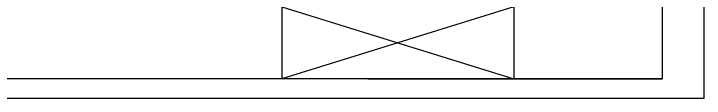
# Model space of a CAD drawing. Header units: millimetres. Extents: x 27525 to 1347740, y 16401 to 59429.
# Drawn here: x 650669 to 652484, y 34994 to 35216 of the extents above; entities that cross this region are included whole.
import ezdxf

# ---------------------------------------------------------------- set-up
doc = ezdxf.new("R2010")
doc.units = ezdxf.units.MM

msp = doc.modelspace()

# ---------------------------------------------------------------- linework, layer by layer
at = {"color": 0}
for p, q in [((652484.491, 34993.55), (652484.491, 37176.223)), ((652484.491, 34993.55), (652484.491, 37176.223)), ((652373.962, 37074.538), (652373.952, 35044.538)), ((652373.962, 37074.538), (652373.952, 35044.538)), ((652373.957, 36037.732), (652373.957, 35044.538)), ((651983.952, 35234.538), (651373.962, 35044.537)), ((651373.962, 35234.537), (651373.962, 35044.537)), ((651373.962, 35234.537), (651983.952, 35044.537)), ((651983.952, 35234.538), (651983.952, 35044.537)), ((652373.952, 35044.538), (650383.964, 35044.536)), ((651600.214, 35044.537), (652373.935, 35044.537)), ((652373.957, 35044.538), (652373.935, 35044.538)), ((652373.935, 35044.538), (652373.935, 35044.537)), ((650429.431, 34993.55), (652484.491, 34993.55)), ((650429.431, 34993.55), (652484.491, 34993.55))]:
    msp.add_line(p, q, dxfattribs=at)

doc.saveas('drawing.dxf')
